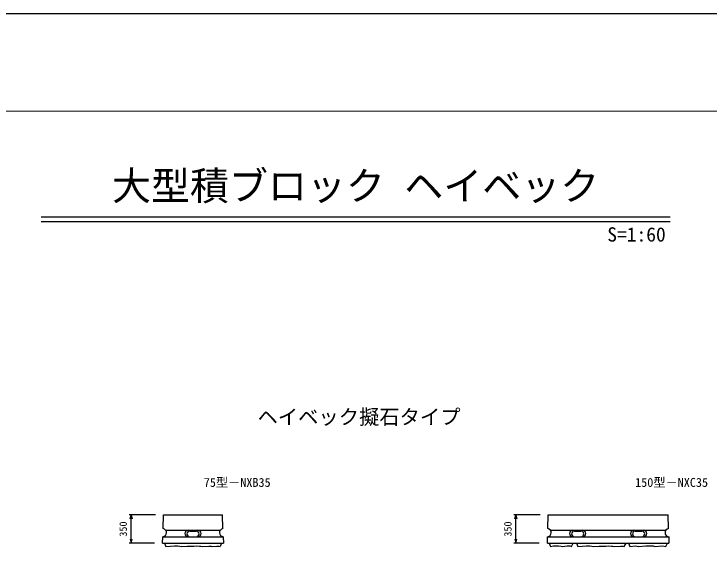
# Model space of a CAD drawing. Units: millimetres, scale not verified. Extents: x -25200 to 25200, y -17820 to 17820.
# Drawn here: x -4209 to 4353, y 10967 to 17820 of the extents above; entities that cross this region are included whole.
import ezdxf
from ezdxf.enums import TextEntityAlignment as Align

# ---------------------------------------------------------------- set-up
doc = ezdxf.new("R2010")
doc.units = ezdxf.units.MM
doc.header["$LTSCALE"] = 60
for name, color, linetype, lineweight in [('0-0_DIM', 7, 'Continuous', 25), ('0-1_Defpoints', 5, 'Continuous', 25), ('0-4_OUTLINE', 3, 'Continuous', 25), ('0-5_OUTLINE2', 4, 'Continuous', 25), ('0-6_TXT', 7, 'Continuous', 25), ('0-7_WAKU', 3, 'Continuous', 13)]:
    doc.layers.add(name, color=color, linetype=linetype, lineweight=lineweight)
doc.styles.add('ＭＳ ゴシック', font='')
doc.styles.get('ＭＳ ゴシック').set_extended_font_data('MS Gothic')

msp = doc.modelspace()

# ---------------------------------------------------------------- linework, layer by layer
at = {"layer": '0-0_DIM'}
for p, q in [((-2466.93, 11648.61), (-2789.72, 11648.61)), ((-2764.72, 11298.61), (-2764.72, 11648.61)), ((2270.57, 11648.61), (1947.78, 11648.61)), ((1972.78, 11298.61), (1972.78, 11648.61)), ((-2476.7, 11298.61), (-2789.72, 11298.61)), ((2260.8, 11298.61), (1947.78, 11298.61))]:
    msp.add_line(p, q, dxfattribs=at)
for points in [[(-2778.12, 11598.61), (-2764.72, 11648.61), (-2751.32, 11598.61)], [(1959.39, 11598.61), (1972.78, 11648.61), (1986.18, 11598.61)], [(-2778.12, 11348.61), (-2764.72, 11298.61), (-2751.32, 11348.61)], [(1959.39, 11348.61), (1972.78, 11298.61), (1986.18, 11348.61)]]:
    msp.add_lwpolyline(points, dxfattribs=at)
at = {"layer": '0-1_Defpoints'}
msp.add_lwpolyline([(-25200, -17820), (25200, -17820), (25200, 17820), (-25200, 17820)], close=True, dxfattribs=at)
at = {"layer": '0-4_OUTLINE'}
for p, q in [((-2371.57, 11478.21), (-2366.93, 11648.61)), ((-2366.93, 11648.61), (-1638.76, 11648.61)), ((-1634.12, 11478.21), (-1638.76, 11648.61)), ((2365.93, 11478.21), (2370.57, 11648.61)), ((2370.57, 11648.61), (3848.74, 11648.61)), ((3853.38, 11478.21), (3848.74, 11648.61)), ((-2062.85, 11458.61), (-1942.85, 11458.61)), ((-2043.29, 11448.85), (-1962.4, 11448.85)), ((2674.66, 11458.61), (2794.66, 11458.61)), ((2694.21, 11448.85), (2775.1, 11448.85)), ((3424.66, 11458.61), (3544.66, 11458.61)), ((3444.21, 11448.85), (3525.1, 11448.85)), ((-2376.7, 11298.61), (-2374.42, 11378.61)), ((-2062.85, 11378.61), (-1942.85, 11378.61)), ((-1631.27, 11378.61), (-1628.99, 11298.61)), ((2360.8, 11298.61), (2363.09, 11378.61)), ((2674.66, 11378.61), (2794.66, 11378.61)), ((3424.66, 11378.61), (3544.66, 11378.61)), ((3856.23, 11378.61), (3858.52, 11298.61)), ((-2376.7, 11298.61), (-1628.99, 11298.61)), ((2360.8, 11298.61), (3858.52, 11298.61))]:
    msp.add_line(p, q, dxfattribs=at)
for centre, radius, start, end in [((-2377.85, 11428.61), 50, 273.93581, 82.79104), ((-1627.85, 11428.61), 50, 97.20896, 266.06419), ((2359.66, 11428.61), 50, 273.93581, 82.79104), ((3859.66, 11428.61), 50, 97.20896, 266.06419), ((-2062.85, 11418.61), 40, 90, 270), ((-2043.29, 11413.73), 35.12, 90, 270), ((-1962.4, 11413.73), 35.12, 270, 90), ((-1942.85, 11418.61), 40, 270, 90), ((2674.66, 11418.61), 40, 90, 270), ((2694.21, 11413.73), 35.12, 90, 270), ((2775.1, 11413.73), 35.12, 270, 90), ((2794.66, 11418.61), 40, 270, 90), ((3424.66, 11418.61), 40, 90, 270), ((3444.21, 11413.73), 35.12, 90, 270), ((3525.1, 11413.73), 35.12, 270, 90), ((3544.66, 11418.61), 40, 270, 90)]:
    msp.add_arc(centre, radius, start, end, dxfattribs=at)
at = {"layer": '0-5_OUTLINE2'}
for p, q in [((-2337.85, 11458.61), (-1667.85, 11458.61)), ((2399.66, 11458.61), (3819.66, 11458.61)), ((-2374.42, 11378.61), (-1631.27, 11378.61)), ((2363.09, 11378.61), (3856.23, 11378.61)), ((-1651.8, 11298.61), (-1667.63, 11258.61)), ((3361.79, 11298.61), (3377.71, 11258.61)), ((3818.91, 11258.61), (3842.38, 11298.61))]:
    msp.add_line(p, q, dxfattribs=at)
for points in [[(-2353.89, 11298.61), (-2338.06, 11258.61), (-2279.61, 11264.2), (-2230.92, 11265.02), (-2189.57, 11265.29), (-2164.82, 11262.84), (-2146.85, 11258.61), (-2073.65, 11263.12), (-2038.65, 11262.69), (-1993.34, 11264.19), (-1954.47, 11265.27), (-1922.25, 11263.55), (-1905.5, 11261.83), (-1890.66, 11258.61), (-1808.12, 11262.69), (-1781.28, 11261.4), (-1771.32, 11259.7)], [(-1771.32, 11259.7), (-1710.79, 11262.69), (-1683.95, 11261.4), (-1667.63, 11258.61)], [(2383.61, 11298.61), (2399.53, 11258.61), (2437.15, 11266.51), (2467.55, 11267.39), (2497.52, 11266.07), (2529.25, 11263.43), (2547.87, 11258.61), (2603.28, 11266.07), (2639.41, 11264.31), (2657.35, 11258.61), (2678.16, 11298.61)], [(2718.83, 11298.61), (2734.66, 11258.61), (2793.11, 11264.2), (2841.8, 11265.02), (2883.15, 11265.29), (2907.9, 11262.84), (2925.87, 11258.61), (2999.06, 11263.12), (3034.07, 11262.69), (3079.38, 11264.19), (3118.25, 11265.27), (3150.47, 11263.55), (3167.22, 11261.83), (3182.06, 11258.61), (3264.6, 11262.69), (3291.44, 11261.4), (3307.76, 11258.61), (3331.22, 11298.61)], [(3377.71, 11258.61), (3447.81, 11265.13), (3486.35, 11258.61), (3572.67, 11265.65), (3618.97, 11265.65), (3664.22, 11265.13), (3679.51, 11258.61), (3782.31, 11265.13), (3818.91, 11258.61)]]:
    msp.add_lwpolyline(points, dxfattribs=at)
at = {"layer": '0-6_TXT'}
for p, q in [((-3872.24, 15320), (3872.24, 15320)), ((-3872.24, 15262.4), (3872.24, 15262.4))]:
    msp.add_line(p, q, dxfattribs=at)
at = {"layer": '0-7_WAKU'}
msp.add_lwpolyline([(-24000, -16620), (24000, -16620), (24000, 16620), (-24000, 16620)], close=True, dxfattribs=at)

# ---------------------------------------------------------------- texts
at = {"layer": '0-0_DIM', "style": 'ＭＳ ゴシック'}
for p in [(-2789.8, 11379.54), (1947.7, 11379.54)]:
    msp.add_text('350', height=91.64, rotation=90, dxfattribs=at).set_placement(p, align=Align.BOTTOM_LEFT)
at = {"layer": '0-6_TXT', "style": 'ＭＳ ゴシック'}
for s, height, p in [('大型積ブロック ヘイベック', 351.9, (-3000, 15420)), ('S', 176, (3098.78, 14961.93)), ('1', 176, (3338.78, 14961.93)), ('6', 176, (3578.78, 14961.93)), ('0', 176, (3698.78, 14961.93)), ('=', 176, (3218.78, 14961.93)), (':', 176, (3458.78, 14961.93)), ('ヘイベック擬石タイプ', 183.3, (-1208.67, 12708.46)), ('75型－NXB35', 110, (-1870.5, 11959.6)), ('150型－NXC35', 110, (3441.21, 11959.6))]:
    msp.add_text(s, height=height, dxfattribs=at).set_placement(p, align=Align.BOTTOM_LEFT)

doc.saveas('drawing.dxf')
